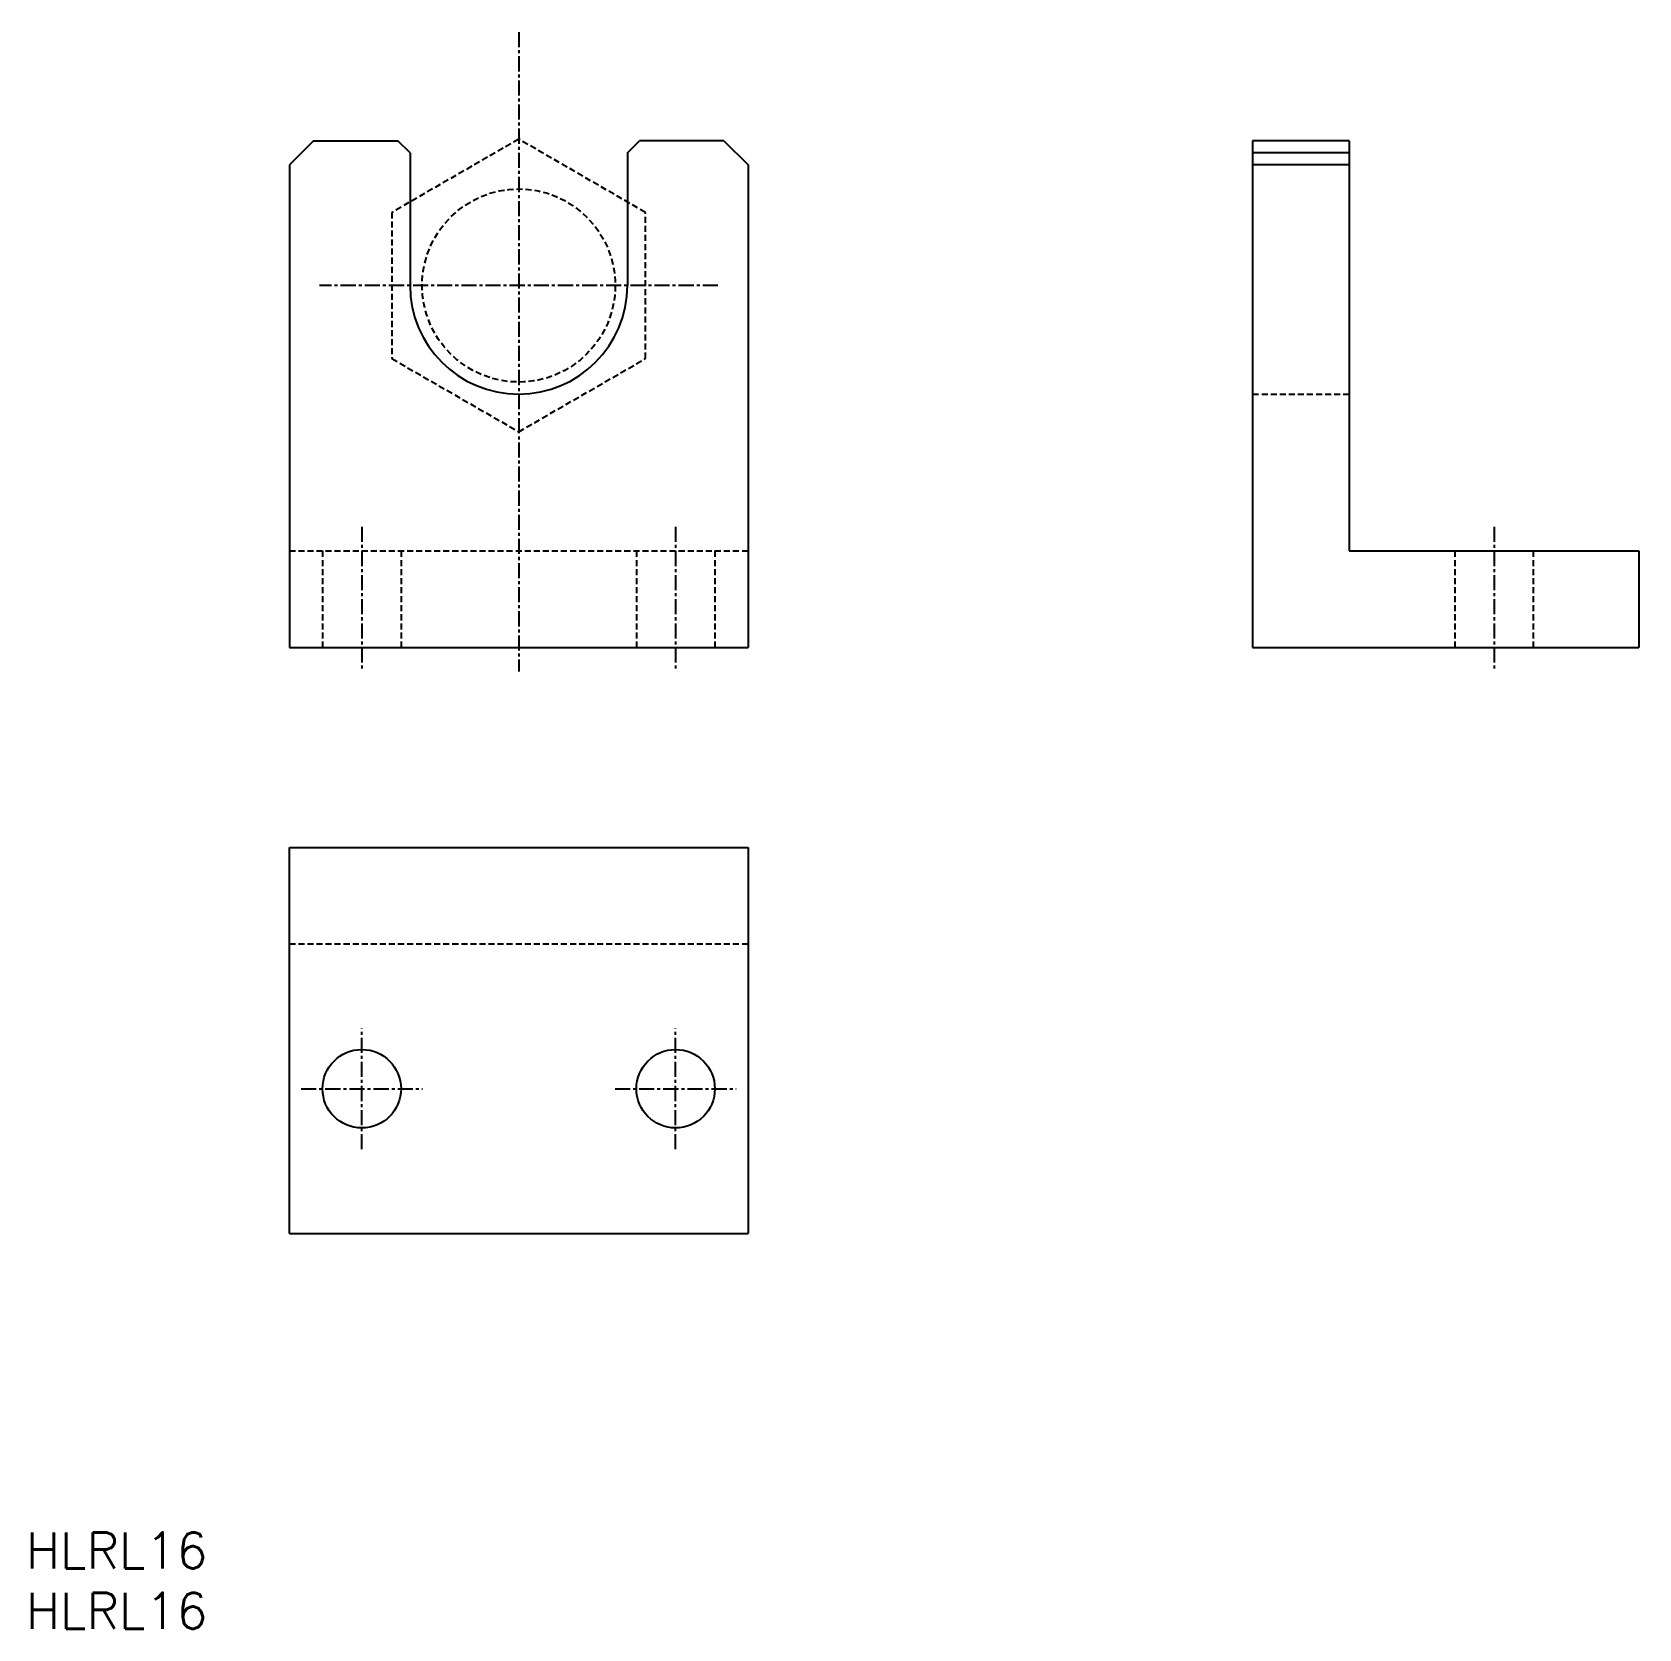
# Model space of a CAD drawing. Extents: x 83 to 216, y 19 to 152.
import ezdxf
from ezdxf.enums import TextEntityAlignment as Align

# ---------------------------------------------------------------- set-up
doc = ezdxf.new("R2010")
doc.units = 0
doc.linetypes.add('CENTER', pattern=[2, 1.25, -0.25, 0.25, -0.25])
doc.linetypes.add('DASHED', pattern=[0.75, 0.5, -0.25])
doc.layers.get('0').update_dxf_attribs({"linetype": 'CONTINUOUS'})
doc.layers.add('CENTER', color=1, linetype='CENTER')
doc.styles.get("Standard").update_dxf_attribs({"font": 'txt.shx', "bigfont": 'extfont.shx'})

msp = doc.modelspace()

# ---------------------------------------------------------------- linework, layer by layer
at = {"color": 7, "linetype": 'CONTINUOUS'}
for p, q in [((105.96, 142.73), (103.96, 140.73)), ((139.96, 142.73), (141.96, 140.73)), ((191.76, 142.73), (183.76, 142.73)), ((183.76, 142.73), (183.76, 100.73)), ((191.76, 142.73), (191.76, 108.73)), ((191.76, 141.73), (183.76, 141.73)), ((103.96, 140.73), (103.96, 100.73)), ((141.96, 140.73), (141.96, 100.73)), ((191.76, 140.73), (183.76, 140.73)), ((191.76, 108.73), (215.76, 108.73)), ((215.76, 108.73), (215.76, 100.73)), ((103.96, 100.73), (141.96, 100.73)), ((183.76, 100.73), (215.76, 100.73)), ((103.96, 52.16), (103.96, 84.16)), ((103.96, 84.16), (141.96, 84.16)), ((141.96, 84.16), (141.96, 52.16)), ((103.96, 52.16), (141.96, 52.16))]:
    msp.add_line(p, q, dxfattribs=at)
for p, q in [((105.96, 142.73), (112.96, 142.73)), ((113.96, 141.73), (112.96, 142.73)), ((131.96, 141.73), (132.96, 142.73)), ((139.96, 142.73), (132.96, 142.73)), ((113.96, 141.73), (113.96, 130.73)), ((131.96, 141.73), (131.96, 130.73))]:
    msp.add_line(p, q)
at = {"color": 3, "linetype": 'DASHED'}
for p, q in [((183.76, 121.73), (191.76, 121.73)), ((103.96, 108.73), (141.96, 108.73)), ((106.71, 108.73), (106.71, 100.73)), ((113.21, 108.73), (113.21, 100.73)), ((132.71, 108.73), (132.71, 100.73)), ((139.21, 108.73), (139.21, 100.73)), ((200.51, 108.73), (200.51, 100.73)), ((207.01, 108.73), (207.01, 100.73)), ((103.96, 76.16), (141.96, 76.16))]:
    msp.add_line(p, q, dxfattribs=at)
msp.add_lwpolyline([(133.46, 124.67), (133.46, 136.79), (122.96, 142.86), (112.46, 136.79), (112.46, 124.67), (122.96, 118.61)], close=True, dxfattribs=at)
msp.add_circle((122.96, 130.73), 8, dxfattribs=at)
for centre in [(109.96, 64.16), (135.96, 64.16)]:
    msp.add_circle(centre, 3.25)
msp.add_arc((122.96, 130.73), 9, 180, 0)
at = {"layer": 'CENTER', "color": 1, "linetype": 'CENTER'}
for p, q in [((122.96, 151.73), (122.96, 98.73)), ((139.46, 130.73), (106.46, 130.73)), ((109.96, 110.73), (109.96, 98.73)), ((135.96, 110.73), (135.96, 98.73)), ((203.76, 110.73), (203.76, 98.73)), ((109.96, 59.14), (109.96, 69.18)), ((135.96, 59.14), (135.96, 69.18)), ((104.94, 64.16), (114.98, 64.16)), ((130.94, 64.16), (140.98, 64.16))]:
    msp.add_line(p, q, dxfattribs=at)

# ---------------------------------------------------------------- texts
at = {"color": 7, "linetype": 'CONTINUOUS'}
for p in [(82.14, 25.89), (82.14, 20.89)]:
    msp.add_text('HLRL16', height=3, dxfattribs=at).set_placement(p, align=Align.MIDDLE_LEFT)

doc.saveas('drawing.dxf')
